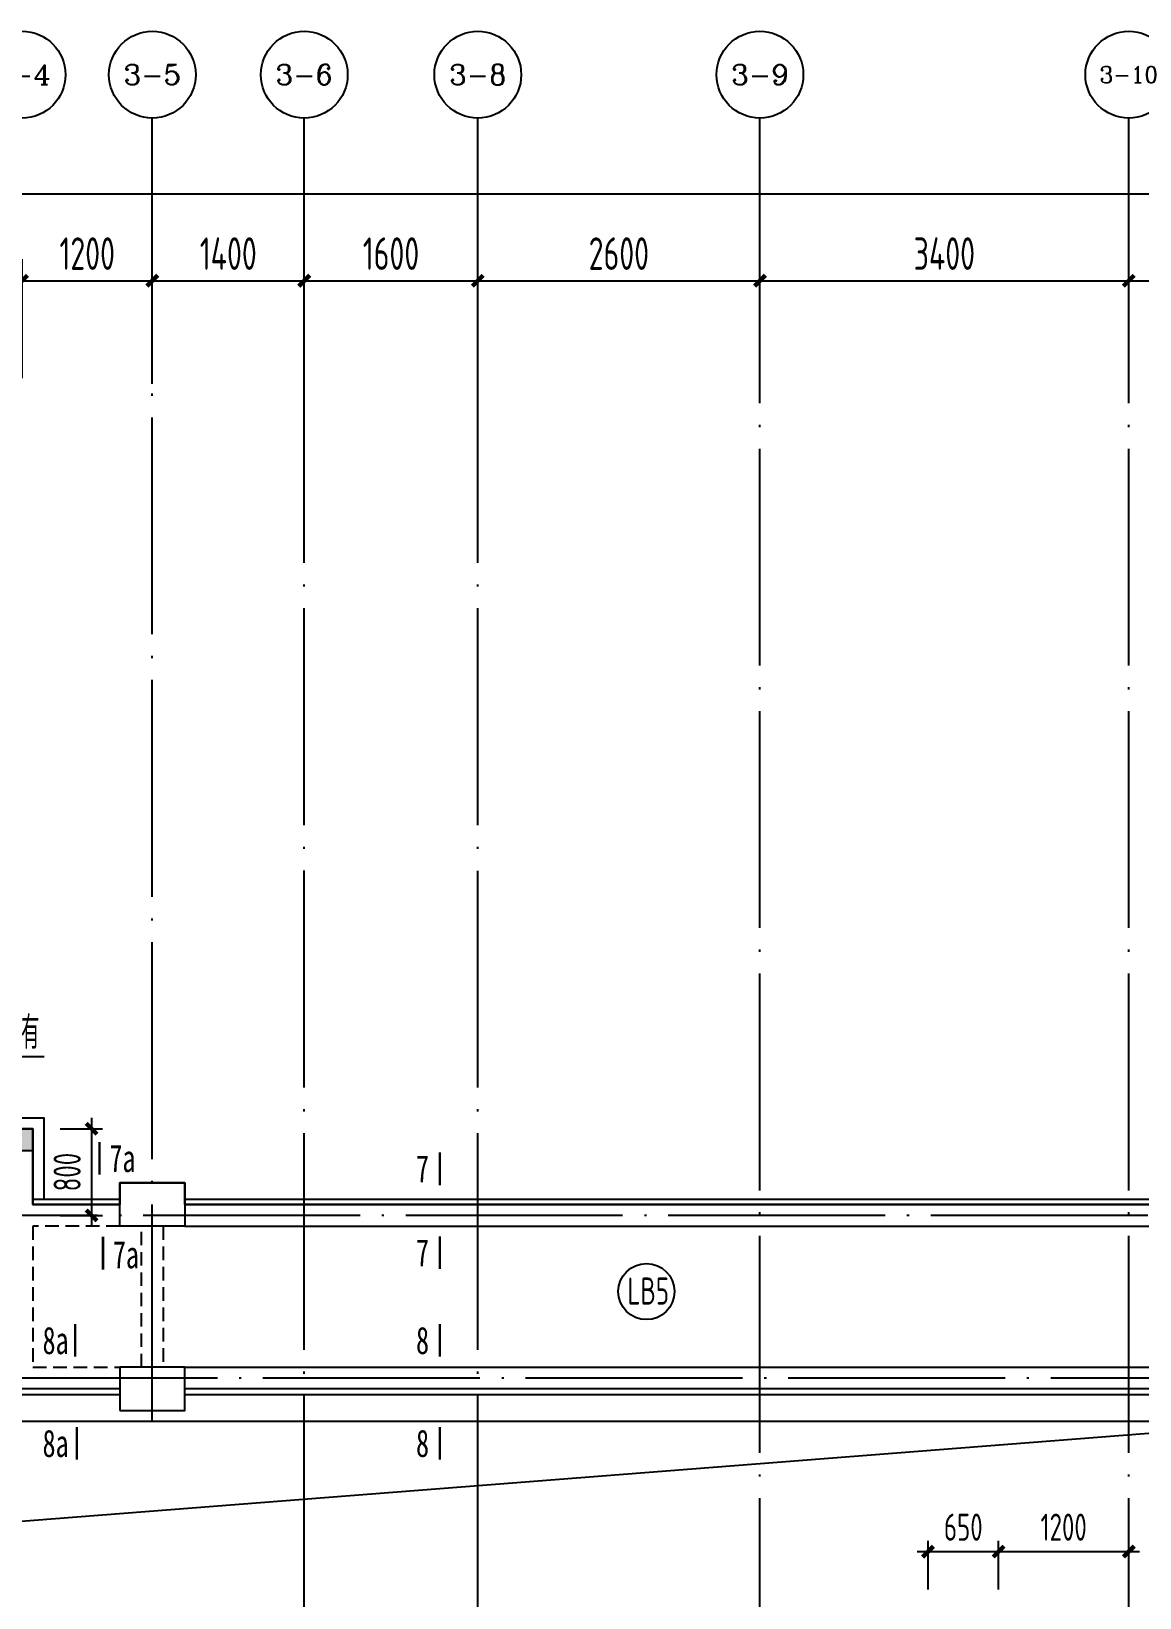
# Model space of a CAD drawing. Extents: x -173820 to 521180, y -715739 to 158231.
# Drawn here: x 5040 to 15255, y 19756 to 34202 of the extents above; entities that cross this region are included whole.
import ezdxf
from ezdxf.enums import TextEntityAlignment as Align

# ---------------------------------------------------------------- set-up
doc = ezdxf.new("R2010")
doc.units = 0
doc.header["$LTSCALE"] = 1000
doc.linetypes.add('DOTE', pattern=[2.42, 2, -0.2, 0.02, -0.2])
doc.linetypes.add('HIDDEN2', pattern=[0.1875, 0.125, -0.0625])
for name, color, linetype in [('A-外装饰线脚', 7, 'Continuous'), ('A-线脚看线', 9, 'Continuous'), ('AXIS', 1, 'DOTE'), ('AXIS_TEXT', 7, 'Continuous'), ('DIM', 3, 'Continuous'), ('DIM1', 3, 'Continuous'), ('填充', 8, 'Continuous'), ('墙', 6, 'Continuous'), ('挑板', 3, 'Continuous'), ('柱', 2, 'Continuous'), ('梁', 4, 'HIDDEN2'), ('模板线', 3, 'Continuous'), ('洞口', 5, 'Continuous'), ('钢筋_文字', 7, 'Continuous'), ('钢筋长度标注', 7, 'Continuous')]:
    doc.layers.add(name, color=color, linetype=linetype)
doc.styles.add('_TCH_AXIS', font='COMPLEX', dxfattribs={"bigfont": 'GBCBIG'})
doc.styles.add('COMPLEX', font='COMPLEX')
doc.styles.add('TSSD_BOLD', font='tssdeng2.shx', dxfattribs={"width": 0.7, "height": 250, "bigfont": 'CHINA.shx'})
doc.styles.add('TSSD_Dimension', font='tssdeng.shx', dxfattribs={"width": 0.7, "bigfont": 'Hztxt.shx'})
doc.styles.add('zzt', font='tssdeng.shx', dxfattribs={"width": 0.7, "height": 300, "bigfont": 'tssdchn.shx'})
doc.styles.add('黑体', font='simhei.ttf', dxfattribs={"width": 0.8})
doc.dimstyles.new('DIM_1_100', dxfattribs={"dimtxt": 300, "dimasz": 100, "dimexe": 200, "dimexo": 50, "dimgap": 100, "dimtad": 1, "dimdec": 0, "dimzin": 0, "dimdsep": 46, "dimtxsty": 'zzt', "dimblk": 'ARCHTICK', "dimcen": 0, "dimclrt": 7, "dimadec": 0, "dimazin": 0, "dimtfac": 1, "dimtdec": 0, "dimtix": 1, "dimtmove": 2, "dimatfit": 0, "dimldrblk": 'ARCHTICK', "dimfxl": 0, "dimtolj": 1, "dimarcsym": 0})
doc.dimstyles.new('TSSD_100_100', dxfattribs={"dimtxt": 250, "dimasz": 100, "dimexe": 100, "dimexo": 250, "dimgap": 100, "dimtad": 1, "dimdec": 0, "dimzin": 0, "dimdsep": 46, "dimtxsty": 'TSSD_Dimension', "dimblk": 'ARCHTICK', "dimcen": 0, "dimdle": 100, "dimclrd": 3, "dimclre": 3, "dimclrt": 7, "dimadec": 0, "dimazin": 0, "dimtfac": 1, "dimtdec": 0, "dimtix": 1, "dimtmove": 2, "dimatfit": 3, "dimfxl": 0, "dimtolj": 1, "dimtzin": 0, "dimarcsym": 0})

# ---------------------------------------------------------------- blocks, each defined once
blk = doc.blocks.new('_ArchTick')
at = {"color": 4, "linetype": 'ByBlock', "const_width": 0.4}
blk.add_lwpolyline([(-0.5, -0.5), (0.5, 0.5)], dxfattribs=at)
blk = doc.blocks.new('*D1862')
at = {"layer": 'Defpoints', "color": 0}
for p in [(13955, 20181), (13305, 19581), (13955, 19581)]:
    blk.add_point(p, dxfattribs=at)
at = {"layer": 'DIM', "color": 3, "lineweight": -2}
for p, q in [((13305, 19831), (13305, 20281)), ((13955, 19831), (13955, 20281)), ((13205, 20181), (14055, 20181))]:
    blk.add_line(p, q, dxfattribs=at)
at = {"layer": 'DIM', "color": 3, "lineweight": -2, "xscale": 100, "yscale": 100, "zscale": 100, "rotation": 180}
blk.add_blockref('_ArchTick', (13305, 20181), dxfattribs=at)
at = {"layer": 'DIM', "color": 3, "lineweight": -2, "xscale": 100, "yscale": 100, "zscale": 100}
blk.add_blockref('_ArchTick', (13955, 20181), dxfattribs=at)
at = {"layer": 'DIM', "color": 7, "insert": (13630, 20406), "char_height": 250, "attachment_point": 5, "style": 'TSSD_Dimension'}
blk.add_mtext('\\A1;650', dxfattribs=at)
blk = doc.blocks.new('*D1876')
at = {"layer": 'Defpoints', "color": 0}
for p in [(5055, 24081), (5055, 23281), (5595, 23281)]:
    blk.add_point(p, dxfattribs=at)
at = {"layer": 'DIM', "color": 3, "lineweight": -2}
for p, q in [((5595, 24181), (5595, 23181)), ((5305, 24081), (5695, 24081)), ((5305, 23281), (5695, 23281))]:
    blk.add_line(p, q, dxfattribs=at)
at = {"layer": 'DIM', "color": 3, "lineweight": -2, "xscale": 100, "yscale": 100, "zscale": 100}
for p, rotation in [((5595, 24081), 90), ((5595, 23281), 270)]:
    blk.add_blockref('_ArchTick', p, dxfattribs=dict(at, rotation=rotation))
at = {"layer": 'DIM', "color": 7, "insert": (5370, 23681), "char_height": 250, "attachment_point": 5, "rotation": 90, "style": 'TSSD_Dimension'}
blk.add_mtext('\\A1;800', dxfattribs=at)
blk = doc.blocks.new('$1709312')
at = {"layer": '模板线', "color": 4, "const_width": 22.7}
for points in [[(223, 1076), (223, 774)], [(223, 302), (223, 0)]]:
    blk.add_lwpolyline(points, dxfattribs=at)
at = {"layer": '模板线', "color": 0, "style": '黑体', "width": 0.7}
for p in [(63, 925), (63, 151)]:
    blk.add_text('7', height=252, dxfattribs=at).set_placement(p, align=Align.MIDDLE_CENTER)
blk = doc.blocks.new('$1400883')
at = {"layer": '模板线', "color": 4, "const_width": 22.7}
for points in [[(223, 1251), (223, 949)], [(223, 302), (223, 0)]]:
    blk.add_lwpolyline(points, dxfattribs=at)
at = {"layer": '模板线', "color": 0, "style": '黑体', "width": 0.7}
for p in [(63, 1100), (63, 151)]:
    blk.add_text('8', height=252, dxfattribs=at).set_placement(p, align=Align.MIDDLE_CENTER)
blk = doc.blocks.new('$164594')
at = {"layer": '模板线', "color": 4, "const_width": 22.7}
for points in [[(307, 1251), (307, 949)], [(322, 302), (322, 0)]]:
    blk.add_lwpolyline(points, dxfattribs=at)
at = {"layer": '模板线', "color": 0, "style": '黑体', "width": 0.7}
for p in [(127, 1100), (127, 151)]:
    blk.add_text('8a', height=252, dxfattribs=at).set_placement(p, align=Align.MIDDLE_CENTER)
blk = doc.blocks.new('$1901069')
at = {"layer": '模板线', "color": 4, "const_width": 22.7}
for points in [[(0, 1177), (0, 874)], [(32, 302), (32, 0)]]:
    blk.add_lwpolyline(points, dxfattribs=at)
at = {"layer": '模板线', "color": 0, "style": '黑体', "width": 0.7}
for p in [(211, 1026), (243, 138)]:
    blk.add_text('7a', height=252, dxfattribs=at).set_placement(p, align=Align.MIDDLE_CENTER)
blk = doc.blocks.new('*D414')
at = {"layer": 'Defpoints', "color": 0}
for p in [(11400, 22821), (10200, 21871), (11400, 21871)]:
    blk.add_point(p, dxfattribs=at)
at = {"layer": 'DIM1', "color": 0, "lineweight": -2}
for p, q in [((10200, 21921), (10200, 23021)), ((11400, 21921), (11400, 23021)), ((10200, 22821), (11400, 22821))]:
    blk.add_line(p, q, dxfattribs=at)
at = {"layer": 'DIM1', "color": 0, "lineweight": -2, "xscale": 100, "yscale": 100, "zscale": 100, "rotation": 180}
blk.add_blockref('_ArchTick', (10200, 22821), dxfattribs=at)
at = {"layer": 'DIM1', "color": 0, "lineweight": -2, "xscale": 100, "yscale": 100, "zscale": 100}
blk.add_blockref('_ArchTick', (11400, 22821), dxfattribs=at)
at = {"layer": 'DIM1', "color": 7, "insert": (10800, 23071), "char_height": 300, "attachment_point": 5, "style": 'zzt'}
blk.add_mtext('\\A1;1200', dxfattribs=at)
blk = doc.blocks.new('*D415')
at = {"layer": 'Defpoints', "color": 0}
for p in [(12800, 22821), (11400, 21871), (12800, 21871)]:
    blk.add_point(p, dxfattribs=at)
at = {"layer": 'DIM1', "color": 0, "lineweight": -2}
for p, q in [((11400, 21921), (11400, 23021)), ((12800, 21921), (12800, 23021)), ((11400, 22821), (12800, 22821))]:
    blk.add_line(p, q, dxfattribs=at)
at = {"layer": 'DIM1', "color": 0, "lineweight": -2, "xscale": 100, "yscale": 100, "zscale": 100, "rotation": 180}
blk.add_blockref('_ArchTick', (11400, 22821), dxfattribs=at)
at = {"layer": 'DIM1', "color": 0, "lineweight": -2, "xscale": 100, "yscale": 100, "zscale": 100}
blk.add_blockref('_ArchTick', (12800, 22821), dxfattribs=at)
at = {"layer": 'DIM1', "color": 7, "insert": (12100, 23071), "char_height": 300, "attachment_point": 5, "style": 'zzt'}
blk.add_mtext('\\A1;1400', dxfattribs=at)
blk = doc.blocks.new('*D416')
at = {"layer": 'Defpoints', "color": 0}
for p in [(14400, 22821), (12800, 21871), (14400, 21871)]:
    blk.add_point(p, dxfattribs=at)
at = {"layer": 'DIM1', "color": 0, "lineweight": -2}
for p, q in [((12800, 21921), (12800, 23021)), ((14400, 21921), (14400, 23021)), ((12800, 22821), (14400, 22821))]:
    blk.add_line(p, q, dxfattribs=at)
at = {"layer": 'DIM1', "color": 0, "lineweight": -2, "xscale": 100, "yscale": 100, "zscale": 100, "rotation": 180}
blk.add_blockref('_ArchTick', (12800, 22821), dxfattribs=at)
at = {"layer": 'DIM1', "color": 0, "lineweight": -2, "xscale": 100, "yscale": 100, "zscale": 100}
blk.add_blockref('_ArchTick', (14400, 22821), dxfattribs=at)
at = {"layer": 'DIM1', "color": 7, "insert": (13600, 23071), "char_height": 300, "attachment_point": 5, "style": 'zzt'}
blk.add_mtext('\\A1;1600', dxfattribs=at)
blk = doc.blocks.new('*D417')
at = {"layer": 'Defpoints', "color": 0}
for p in [(17000, 22821), (14400, 21871), (17000, 21871)]:
    blk.add_point(p, dxfattribs=at)
at = {"layer": 'DIM1', "color": 0, "lineweight": -2}
for p, q in [((14400, 21921), (14400, 23021)), ((17000, 21921), (17000, 23021)), ((14400, 22821), (17000, 22821))]:
    blk.add_line(p, q, dxfattribs=at)
at = {"layer": 'DIM1', "color": 0, "lineweight": -2, "xscale": 100, "yscale": 100, "zscale": 100, "rotation": 180}
blk.add_blockref('_ArchTick', (14400, 22821), dxfattribs=at)
at = {"layer": 'DIM1', "color": 0, "lineweight": -2, "xscale": 100, "yscale": 100, "zscale": 100}
blk.add_blockref('_ArchTick', (17000, 22821), dxfattribs=at)
at = {"layer": 'DIM1', "color": 7, "insert": (15700, 23071), "char_height": 300, "attachment_point": 5, "style": 'zzt'}
blk.add_mtext('\\A1;2600', dxfattribs=at)
blk = doc.blocks.new('*D418')
at = {"layer": 'Defpoints', "color": 0}
for p in [(20400, 22821), (17000, 21871), (20400, 21871)]:
    blk.add_point(p, dxfattribs=at)
at = {"layer": 'DIM1', "color": 0, "lineweight": -2}
for p, q in [((17000, 21921), (17000, 23021)), ((20400, 21921), (20400, 23021)), ((17000, 22821), (20400, 22821))]:
    blk.add_line(p, q, dxfattribs=at)
at = {"layer": 'DIM1', "color": 0, "lineweight": -2, "xscale": 100, "yscale": 100, "zscale": 100, "rotation": 180}
blk.add_blockref('_ArchTick', (17000, 22821), dxfattribs=at)
at = {"layer": 'DIM1', "color": 0, "lineweight": -2, "xscale": 100, "yscale": 100, "zscale": 100}
blk.add_blockref('_ArchTick', (20400, 22821), dxfattribs=at)
at = {"layer": 'DIM1', "color": 7, "insert": (18700, 23071), "char_height": 300, "attachment_point": 5, "style": 'zzt'}
blk.add_mtext('\\A1;3400', dxfattribs=at)
blk = doc.blocks.new('*D419')
at = {"layer": 'Defpoints', "color": 0}
for p in [(22100, 22821), (20400, 21871), (22100, 21871)]:
    blk.add_point(p, dxfattribs=at)
at = {"layer": 'DIM1', "color": 0, "lineweight": -2}
for p, q in [((20400, 21921), (20400, 23021)), ((22100, 21921), (22100, 23021)), ((20400, 22821), (22100, 22821))]:
    blk.add_line(p, q, dxfattribs=at)
at = {"layer": 'DIM1', "color": 0, "lineweight": -2, "xscale": 100, "yscale": 100, "zscale": 100, "rotation": 180}
blk.add_blockref('_ArchTick', (20400, 22821), dxfattribs=at)
at = {"layer": 'DIM1', "color": 0, "lineweight": -2, "xscale": 100, "yscale": 100, "zscale": 100}
blk.add_blockref('_ArchTick', (22100, 22821), dxfattribs=at)
at = {"layer": 'DIM1', "color": 7, "insert": (21250, 23071), "char_height": 300, "attachment_point": 5, "style": 'zzt'}
blk.add_mtext('\\A1;1700', dxfattribs=at)
blk = doc.blocks.new('*D429')
at = {"layer": 'Defpoints', "color": 0}
for p in [(48000, 23621), (0, 21871), (48000, 21871)]:
    blk.add_point(p, dxfattribs=at)
at = {"layer": 'DIM1', "color": 0, "lineweight": -2}
for p, q in [((0, 21921), (0, 23821)), ((48000, 21921), (48000, 23821)), ((0, 23621), (48000, 23621))]:
    blk.add_line(p, q, dxfattribs=at)
at = {"layer": 'DIM1', "color": 0, "lineweight": -2, "xscale": 100, "yscale": 100, "zscale": 100, "rotation": 180}
blk.add_blockref('_ArchTick', (0, 23621), dxfattribs=at)
at = {"layer": 'DIM1', "color": 0, "lineweight": -2, "xscale": 100, "yscale": 100, "zscale": 100}
blk.add_blockref('_ArchTick', (48000, 23621), dxfattribs=at)
at = {"layer": 'DIM1', "color": 7, "insert": (24000, 23871), "char_height": 300, "attachment_point": 5, "style": 'zzt'}
blk.add_mtext('\\A1;48000', dxfattribs=at)
blk = doc.blocks.new('_AXISO')
at = {"color": 3}
blk.add_circle((0, 0), 0.5, dxfattribs=at)
at = {"layer": 'AXIS_TEXT', "color": 3, "style": 'COMPLEX', "width": 1.041667}
blk.add_attdef('A', text='', height=0.56, dxfattribs=at).set_placement((-0.25, -0.28), (0.25, -0.28), align=Align.FIT)
blk = doc.blocks.new('$1466424')
at = {"layer": '钢筋_文字'}
blk.add_circle((16054, 15202, 0), 259, dxfattribs=at)
at = {"layer": '钢筋_文字', "style": 'TSSD_BOLD', "width": 0.7}
blk.add_text('LB5', height=250, dxfattribs=at).set_placement((15879, 15082, 0))
blk = doc.blocks.new('*D1837')
at = {"layer": 'Defpoints', "color": 0}
for p in [(15155, 20181), (13955, 19581), (15155, 19581)]:
    blk.add_point(p, dxfattribs=at)
at = {"layer": 'DIM', "color": 3, "lineweight": -2}
for p, q in [((13955, 19831), (13955, 20281)), ((15155, 19831), (15155, 20281)), ((13855, 20181), (15255, 20181))]:
    blk.add_line(p, q, dxfattribs=at)
at = {"layer": 'DIM', "color": 3, "lineweight": -2, "xscale": 100, "yscale": 100, "zscale": 100, "rotation": 180}
blk.add_blockref('_ArchTick', (13955, 20181), dxfattribs=at)
at = {"layer": 'DIM', "color": 3, "lineweight": -2, "xscale": 100, "yscale": 100, "zscale": 100}
blk.add_blockref('_ArchTick', (15155, 20181), dxfattribs=at)
at = {"layer": 'DIM', "color": 7, "insert": (14555, 20406), "char_height": 250, "attachment_point": 5, "style": 'TSSD_Dimension'}
blk.add_mtext('\\A1;1200', dxfattribs=at)
blk = doc.blocks.new('$133032')
at = {"layer": '挑板'}
blk.add_lwpolyline([(21700, 16100), (11800, 16100), (11800, 16300), (11200, 16300), (11200, 16100), (10400, 16100), (10400, 16800), (7000, 16800)], dxfattribs=at)
blk = doc.blocks.new('$1457958')
at = {"layer": '柱'}
blk.add_hatch(color=8, dxfattribs=at).paths.add_polyline_path([(0, 200), (0, 0), (200, 0), (200, 200)])
at = {"layer": '柱', "color": 3, "elevation": 0}
blk.add_lwpolyline([(0, 200), (0, 0), (200, 0), (200, 200)], close=True, dxfattribs=at)
blk = doc.blocks.new('$1222607')
at = {"layer": '柱'}
blk.add_blockref('$1457958', (10200, 16600, 0), dxfattribs=at)
blk = doc.blocks.new('$1413619')
at = {"layer": 'A-线脚看线', "color": 5, "elevation": 0}
for points in [[(10450, 16100), (11250, 16100)], [(11850, 16100), (21750, 16100)], [(7450, 14300), (11250, 14300)], [(11850, 14300), (21750, 14300)]]:
    blk.add_lwpolyline(points, dxfattribs=at)
blk = doc.blocks.new('$1783196')
at = {"layer": 'AXIS'}
for p, q in [((16634.9, 18288.3), (16634.9, 27859.5)), ((18034.9, 11688.4), (18034.9, 27859.5)), ((19634.9, 11688.3), (19634.9, 27859.5)), ((22234.9, 3480), (22234.9, 27859.5)), ((25634.9, 3480), (25634.9, 27859.5)), ((54849.9, 20188.3), (4360, 20188.3)), ((29334.9, 18688.3), (4360, 18688.3))]:
    blk.add_line(p, q, dxfattribs=at)
at = {"layer": 'DIM1'}
for p, q in [((16634.9, 27859.5), (16634.9, 30309.5)), ((18034.9, 27859.5), (18034.9, 30309.5)), ((19634.9, 27859.5), (19634.9, 30309.5)), ((22234.9, 27859.5), (22234.9, 30309.5)), ((25634.9, 27859.5), (25634.9, 30309.5))]:
    blk.add_line(p, q, dxfattribs=at)
ref = blk.add_blockref('_AXISO', (15434.9, 30709.5), dxfattribs=dict(at, xscale=800, yscale=800, zscale=800))
ref.add_attrib('A', '3-4', dxfattribs={"layer": 'AXIS_TEXT', "height": 182.29, "style": '_TCH_AXIS'}).set_placement((15170.1, 30618.4), (15699.6, 30618.4), align=Align.FIT)
ref = blk.add_blockref('_AXISO', (16634.9, 30709.5), dxfattribs=dict(at, xscale=800, yscale=800, zscale=800))
ref.add_attrib('A', '3-5', dxfattribs={"layer": 'AXIS_TEXT', "height": 187.78, "style": '_TCH_AXIS'}).set_placement((16371.1, 30615.6), (16898.6, 30615.6), align=Align.FIT)
ref = blk.add_blockref('_AXISO', (18034.9, 30709.5), dxfattribs=dict(at, xscale=800, yscale=800, zscale=800))
ref.add_attrib('A', '3-6', dxfattribs={"layer": 'AXIS_TEXT', "height": 187.78, "style": '_TCH_AXIS'}).set_placement((17771.1, 30615.6), (18298.6, 30615.6), align=Align.FIT)
ref = blk.add_blockref('_AXISO', (19634.9, 30709.5), dxfattribs=dict(at, xscale=800, yscale=800, zscale=800))
ref.add_attrib('A', '3-8', dxfattribs={"layer": 'AXIS_TEXT', "height": 187.78, "style": '_TCH_AXIS'}).set_placement((19371.1, 30615.6), (19898.6, 30615.6), align=Align.FIT)
ref = blk.add_blockref('_AXISO', (22234.9, 30709.5), dxfattribs=dict(at, xscale=800, yscale=800, zscale=800))
ref.add_attrib('A', '3-9', dxfattribs={"layer": 'AXIS_TEXT', "height": 187.78, "style": '_TCH_AXIS'}).set_placement((21971.1, 30615.6), (22498.6, 30615.6), align=Align.FIT)
ref = blk.add_blockref('_AXISO', (25634.9, 30709.5), dxfattribs=dict(at, xscale=800, yscale=800, zscale=800))
ref.add_attrib('A', '3-10', dxfattribs={"layer": 'AXIS_TEXT', "height": 152.88, "style": '_TCH_AXIS'}).set_placement((25365.5, 30633.1), (25904.2, 30633.1), align=Align.FIT)
for p1, p2, distance, picture, middle in [((5234.9, 27859.5), (53234.9, 27859.5), 1750, '*D429', (29234.9, 29859.5)), ((15434.9, 27859.5), (16634.9, 27859.5), 950, '*D414', (16034.9, 29059.5)), ((16634.9, 27859.5), (18034.9, 27859.5), 950, '*D415', (17334.9, 29059.5)), ((18034.9, 27859.5), (19634.9, 27859.5), 950, '*D416', (18834.9, 29059.5)), ((19634.9, 27859.5), (22234.9, 27859.5), 950, '*D417', (20934.9, 29059.5)), ((22234.9, 27859.5), (25634.9, 27859.5), 950, '*D418', (23934.9, 29059.5)), ((25634.9, 27859.5), (27334.9, 27859.5), 950, '*D419', (26484.9, 29059.5))]:
    dim = blk.add_aligned_dim(p1=p1, p2=p2, distance=distance, dimstyle='DIM_1_100', dxfattribs=at)
    dim.commit()
    dim.dimension.update_dxf_attribs({"geometry": picture, "text_midpoint": middle, "insert": (5234.9, 5988.3)})

msp = doc.modelspace()

# ---------------------------------------------------------------- linework, layer by layer
at = {"layer": 'A-外装饰线脚', "color": 23, "elevation": 0}
msp.add_lwpolyline([(-1944.7, 8180.8), (-4944.7, 8180.8), (-4944.7, 8880.8), (-5444.7, 8880.8), (-5444.7, 30180.8), (-1044.7, 30180.8), (-1044.7, 30080.8), (1755.3, 30080.8), (1755.3, 29380.8), (2455.3, 29380.8), (2455.3, 24580.8), (1755.3, 24580.8), (1755.3, 24180.8), (5155.3, 24180.8), (5155.3, 23430.8)], dxfattribs=at)
at = {"layer": '墙', "elevation": 0}
for points in [[(5855.3, 23580.8), (6455.3, 23580.8), (6455.3, 23180.8), (5855.3, 23180.8)], [(5855.3, 21480.8), (6455.3, 21480.8), (6455.3, 21880.8), (5855.3, 21880.8)]]:
    msp.add_lwpolyline(points, close=True, dxfattribs=at)
for points in [[(6055.3, 23180.8), (6055.3, 23180.8)], [(6055.3, 21480.8), (6055.3, 21480.8)]]:
    msp.add_lwpolyline(points, dxfattribs=at)
at = {"layer": '梁', "linetype": 'Continuous'}
for p, q in [((1655.3, 24080.8, 0), (5055.3, 24080.8, 0)), ((5055.3, 24080.8, 0), (5055.3, 23380.8, 0)), ((5055.3, 23380.8, 0), (5855.3, 23380.8, 0)), ((6455.3, 23380.8, 0), (18755.3, 23380.8, 0)), ((6455.3, 23180.8, 0), (18755.3, 23180.8, 0)), ((6455.3, 21880.8, 0), (16355.3, 21880.8, 0)), ((5855.3, 21680.8, 0), (2055.3, 21680.8, 0)), ((16355.3, 21680.8, 0), (6455.3, 21680.8, 0)), ((16755.3, 21380.8, 0), (1655.3, 21380.8, 0)), ((16755.3, 21380.8, 0), (1655.3, 21380.8, 0))]:
    msp.add_line(p, q, dxfattribs=at)
at = {"layer": '梁'}
for p, q in [((5055.3, 23180.8, 0), (5055.3, 21880.8, 0)), ((5855.3, 23180.8, 0), (5055.3, 23180.8, 0)), ((6055.3, 21880.8, 0), (6055.3, 23180.8, 0)), ((6255.3, 23180.8, 0), (6255.3, 21880.8, 0)), ((5055.3, 21880.8, 0), (5855.3, 21880.8, 0))]:
    msp.add_line(p, q, dxfattribs=at)
at = {"layer": '洞口', "color": 5, "elevation": 0}
msp.add_lwpolyline([(16755.4, 21380.9), (3999.9, 20384.9), (1655.4, 17980.8)], dxfattribs=at)
at = {"layer": '钢筋_文字', "elevation": 0}
msp.add_lwpolyline([(5157.3, 24742.9), (3781.8, 24742.9), (3781.8, 24172.2)], dxfattribs=at)

# ---------------------------------------------------------------- block references
at = {"layer": '填充', "linetype": 'Continuous'}
msp.add_blockref('$1783196', (-10479.5, 3092.5, 0), dxfattribs=at)
at = {"layer": '挑板'}
for name, p in [('$133032', (-5344.7, 7280.8, 0)), ('$1413619', (-5394.7, 7330.8))]:
    msp.add_blockref(name, p, dxfattribs=at)
at = {"layer": '柱'}
msp.add_blockref('$1222607', (-5344.7, 7280.8, 0), dxfattribs=at)
at = {"layer": '模板线'}
for name, p in [('$1901069', (5668.9, 22781.9, 0)), ('$1709312', (8582.9, 22786.2, 0)), ('$164594', (5136.7, 21028.5, 0)), ('$1400883', (8582.9, 21028.5, 0))]:
    msp.add_blockref(name, p, dxfattribs=at)
at = {"layer": '钢筋长度标注'}
msp.add_blockref('$1466424', (-5344.7, 7377.1, 0), dxfattribs=at)

# ---------------------------------------------------------------- texts
at = {"layer": '钢筋_文字', "style": 'zzt', "width": 0.6}
msp.add_text('此线脚仅在4层有', height=300, dxfattribs=at).set_placement((3790, 24817.9, 0))

# ---------------------------------------------------------------- dimensions: what is measured, and where the dimension line sits
at = {"layer": 'DIM'}
dim = msp.add_linear_dim(base=(5595.3, 23280.8, 0), p1=(5055.3, 24080.8, 0), p2=(5055.3, 23280.8, 0), angle=90, dimstyle='TSSD_100_100', dxfattribs=at)
dim.commit()
dim.dimension.update_dxf_attribs({"geometry": '*D1876', "text_midpoint": (5370.3, 23680.8, 0)})
for base, p1, p2, picture, middle in [((13955.3, 20180.8, 0), (13305.3, 19580.8, 0), (13955.3, 19580.8, 0), '*D1862', (13630.3, 20405.8, 0)), ((15155.3, 20180.8, 0), (13955.3, 19580.8, 0), (15155.3, 19580.8, 0), '*D1837', (14555.3, 20405.8, 0))]:
    dim = msp.add_linear_dim(base=base, p1=p1, p2=p2, dimstyle='TSSD_100_100', dxfattribs=at)
    dim.commit()
    dim.dimension.update_dxf_attribs({"geometry": picture, "text_midpoint": middle})

doc.saveas('drawing.dxf')
